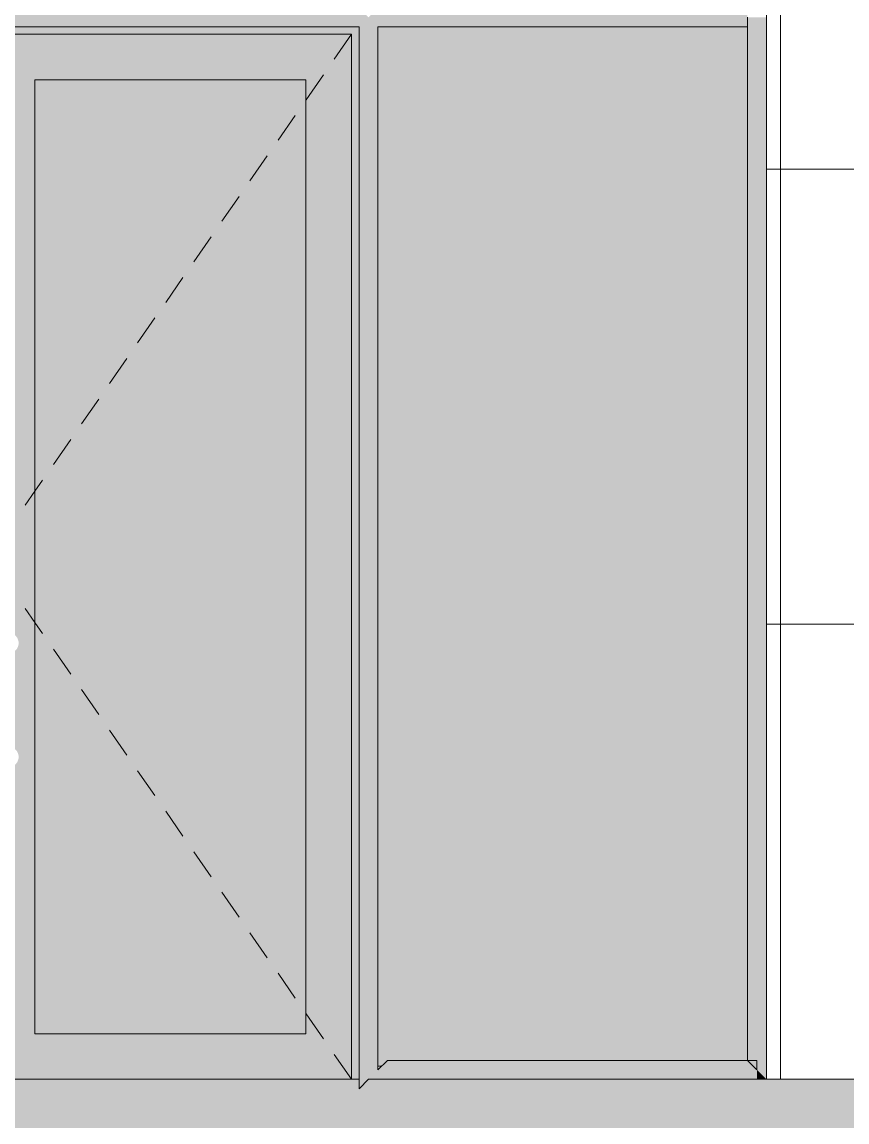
# Model space of a CAD drawing. Header units: millimetres. Extents: x 1499747 to 4230374, y -28481 to 441852.
# Drawn here: x 4057040 to 4059217, y 363716 to 366616 of the extents above; entities that cross this region are included whole.
import ezdxf

# ---------------------------------------------------------------- set-up
doc = ezdxf.new("R2010")
doc.units = ezdxf.units.MM
doc.header["$MEASUREMENT"] = 0
doc.layers.add('Чертеж и Рисунок', color=7, linetype='Continuous')

msp = doc.modelspace()

# ---------------------------------------------------------------- hatches: boundary and pattern name
at = {"layer": 'Чертеж и Рисунок', "linetype": 'Continuous', "lineweight": 0, "true_color": 0x4b4e54}
for points in [[(4056519.47684, 366603.3605), (4057339.47809, 366603.3605), (4057339.47809, 366653.36058), (4056519.47684, 366653.36058)], [(4057339.47809, 366603.3605), (4057929.47899, 366603.3605), (4057954.47903, 366628.36054), (4057929.47899, 366653.36058), (4057339.47809, 366653.36058)], [(4058159.47935, 366603.3605), (4058159.47935, 366653.36058), (4057979.47907, 366653.36058), (4057954.47903, 366628.36054), (4057979.47907, 366603.3605)], [(4058159.47935, 366603.3605), (4058954.48056, 366603.3605), (4058954.48056, 366653.36058), (4058159.47935, 366653.36058)], [(4057929.47899, 366603.3605), (4057929.47899, 366093.35972), (4057979.47907, 366093.35972), (4057979.47907, 366603.3605), (4057954.47903, 366628.36054)], [(4059004.48064, 366628.36054), (4058954.48056, 366628.36054), (4058954.48056, 366093.35972), (4059004.48064, 366093.35972)], [(4057979.47907, 365623.359), (4057979.47907, 366093.35972), (4057929.47899, 366093.35972), (4057929.47899, 365623.359)], [(4059004.48064, 366093.35972), (4058954.48056, 366093.35972), (4058954.48056, 365623.359), (4059004.48064, 365623.359)], [(4057979.47907, 364333.35703), (4057979.47907, 365623.359), (4057929.47899, 365623.359), (4057929.47899, 364333.35703)], [(4059004.48064, 365623.359), (4058954.48056, 365623.359), (4058954.48056, 364333.35703), (4059004.48064, 364333.35703)], [(4057979.47907, 363853.3563), (4057979.47907, 364333.35703), (4057929.47899, 364333.35703), (4057929.47899, 363803.35622)], [(4059004.48064, 364333.35703), (4058954.48056, 364333.35703), (4058954.48056, 363878.35634), (4059004.48064, 363828.35626)], [(4058159.47935, 363828.35626), (4058159.47935, 363878.35634), (4058004.47911, 363878.35634), (4057954.47903, 363828.35626)], [(4058159.47935, 363828.35626), (4058979.4806, 363828.35626), (4058979.4806, 363853.3563), (4058954.48056, 363878.35634), (4058159.47935, 363878.35634)], [(4059004.48064, 363828.35626), (4058979.4806, 363853.3563), (4058979.4806, 363828.35626)]]:
    msp.add_hatch(color=251, dxfattribs=at).paths.add_polyline_path(points)
at = {"layer": 'Чертеж и Рисунок', "linetype": 'Continuous', "lineweight": 0, "true_color": 0x2e2e2e}
for points in [[(4057929.47899, 366603.3605), (4055979.47601, 366603.3605), (4055999.47605, 366583.36047), (4057909.47896, 366583.36047)], [(4057929.47899, 363828.35626), (4057929.47899, 366603.3605), (4057909.47896, 366583.36047), (4057909.47896, 363828.35626)], [(4056954.4775, 366583.36047), (4057074.47769, 366463.36029), (4057789.47878, 366463.36029), (4057909.47896, 366583.36047)], [(4057789.47878, 363948.35644), (4057909.47896, 363828.35626), (4057909.47896, 366583.36047), (4057789.47878, 366463.36029)], [(4056954.4775, 363828.35626), (4057909.47896, 363828.35626), (4057789.47878, 363948.35644), (4057074.47769, 363948.35644)]]:
    msp.add_hatch(color=250, dxfattribs=at).paths.add_polyline_path(points)
at = {"layer": 'Чертеж и Рисунок', "linetype": 'Continuous', "lineweight": 0, "true_color": 0x84adf9}
for points in [[(4057979.47907, 363863.35631), (4057989.47909, 363863.35631), (4058004.47911, 363878.35634), (4058954.48056, 363878.35634), (4058954.48056, 364333.35703), (4058954.48056, 366603.3605), (4057979.47907, 366603.3605)], [(4057074.47769, 363948.35644), (4057789.47878, 363948.35644), (4057789.47878, 366463.36029), (4057074.47769, 366463.36029)]]:
    msp.add_hatch(color=161, dxfattribs=at).paths.add_polyline_path(points)
at = {"layer": 'Чертеж и Рисунок', "linetype": 'Continuous', "lineweight": 0, "true_color": 0x2e2e2e}
h = msp.add_hatch(color=250, dxfattribs=at)
h.paths.add_polyline_path([(4056954.4775, 366583.36047), (4056954.4775, 363828.35626), (4057074.47767, 363948.35643), (4057074.47767, 366463.3603)])
h.paths.add_polyline_path([(4056977.47754, 364678.35754), (4056977.87756, 364683.05755), (4056979.07753, 364687.65756), (4056981.07754, 364691.85759), (4056983.77755, 364695.75757), (4056987.07757, 364699.0576), (4056990.97755, 364701.7576), (4056994.47755, 364703.45759), (4056994.47755, 364953.35798), (4056990.97755, 364955.05798), (4056987.07757, 364957.75798), (4056983.77755, 364961.05801), (4056981.07754, 364964.85798), (4056979.07753, 364969.15801), (4056977.87756, 364973.75802), (4056977.47754, 364978.35803), (4056977.87756, 364983.05804), (4056979.07753, 364987.65805), (4056981.07754, 364991.85804), (4056983.77755, 364995.75805), (4056987.07757, 364999.05804), (4056990.97755, 365001.75804), (4056995.17758, 365003.75805), (4056999.77759, 365004.95807), (4057004.4776, 365005.35804), (4057009.17757, 365004.95807), (4057013.67761, 365003.75805), (4057017.97761, 365001.75804), (4057021.77762, 364999.05804), (4057025.17761, 364995.75805), (4057027.87761, 364991.85804), (4057029.77762, 364987.65805), (4057031.07764, 364983.05804), (4057031.47762, 364978.35803), (4057031.07764, 364973.75802), (4057029.77762, 364969.15801), (4057027.87761, 364964.85798), (4057025.17761, 364961.05801), (4057021.77762, 364957.75798), (4057017.97761, 364955.05798), (4057014.47761, 364953.35798), (4057014.47761, 364703.45759), (4057017.97761, 364701.7576), (4057021.77762, 364699.0576), (4057025.17761, 364695.75757), (4057027.87761, 364691.85759), (4057029.77762, 364687.65756), (4057031.07764, 364683.05755), (4057031.47762, 364678.35754), (4057031.07764, 364673.75753), (4057029.77762, 364669.15753), (4057027.87761, 364664.85753), (4057025.17761, 364661.05752), (4057021.77762, 364657.75753), (4057017.97761, 364655.05753), (4057013.67761, 364653.05752), (4057009.17757, 364651.85751), (4057004.4776, 364651.35752), (4056999.77759, 364651.85751), (4056995.17758, 364653.05752), (4056990.97755, 364655.05753), (4056987.07757, 364657.75753), (4056983.77755, 364661.05752), (4056981.07754, 364664.85753), (4056979.07753, 364669.15753), (4056977.87756, 364673.75753)], flags=0)
at = {"layer": 'Чертеж и Рисунок', "linetype": 'Continuous', "lineweight": 0, "true_color": 0x7f7f7f}
for points in [[(4055954.47598, 363828.35626), (4054891.97435, 363828.35626), (4054891.97435, 363628.35595), (4059016.98066, 363628.35595), (4059016.98066, 363828.35626), (4057954.47903, 363828.35626), (4057929.47899, 363803.35622), (4057929.47899, 363828.35626), (4055979.47601, 363828.35626), (4055979.47601, 363803.35622)], [(4059016.98066, 363828.35626), (4059016.98066, 359728.35), (4059666.98165, 359728.35), (4059666.98165, 363828.35626)]]:
    msp.add_hatch(color=8, dxfattribs=at).paths.add_polyline_path(points)

# ---------------------------------------------------------------- linework, layer by layer
at = {"layer": 'Чертеж и Рисунок', "color": 253, "linetype": 'Continuous', "lineweight": 5, "true_color": 0xaaaaaa}
for points in [[(4059041.68069, 368578.36352), (4059041.68069, 363828.35626)], [(4059004.48064, 366227.95993), (4060241.98253, 366227.95993)], [(4059004.48064, 365027.95809), (4060241.98253, 365027.95809)]]:
    msp.add_lwpolyline(points, dxfattribs=at)
at = {"layer": 'Чертеж и Рисунок', "color": 7, "linetype": 'Continuous', "lineweight": 5}
for points in [[(4059004.48064, 368078.36275), (4059004.48064, 363828.35626)], [(4058954.48056, 366628.36054), (4058954.48056, 366603.3605)], [(4057339.47809, 366603.3605), (4056519.47684, 366603.3605)], [(4057929.47899, 366603.3605), (4057339.47809, 366603.3605)], [(4057929.47899, 366603.3605), (4057929.47899, 366093.35972)], [(4057979.47907, 366603.3605), (4057979.47907, 366093.35972)], [(4058159.47935, 366603.3605), (4057979.47907, 366603.3605)], [(4058954.48056, 366603.3605), (4058159.47935, 366603.3605)], [(4058954.48056, 366603.3605), (4058954.48056, 366093.35972)], [(4056954.4775, 366583.36047), (4057909.47896, 366583.36047)], [(4057909.47896, 366583.36047), (4057909.47896, 363828.35626)], [(4057789.47878, 366463.36029), (4057074.47769, 366463.36029)], [(4057074.47769, 366463.36029), (4057074.47769, 363948.35644)], [(4057789.47878, 363948.35644), (4057789.47878, 366463.36029)], [(4057929.47899, 366093.35972), (4057929.47899, 365623.359)], [(4057979.47907, 366093.35972), (4057979.47907, 365623.359)], [(4058954.48056, 366093.35972), (4058954.48056, 365623.359)], [(4057929.47899, 365623.359), (4057929.47899, 364333.35703)], [(4057979.47907, 365623.359), (4057979.47907, 364333.35703)], [(4058954.48056, 365623.359), (4058954.48056, 364333.35703)], [(4057929.47899, 364333.35703), (4057929.47899, 363803.35622)], [(4057979.47907, 364333.35703), (4057979.47907, 363853.3563)], [(4058954.48056, 364333.35703), (4058954.48056, 363878.35634)], [(4057074.47769, 363948.35644), (4057789.47878, 363948.35644)], [(4057979.47907, 363853.3563), (4058004.47911, 363878.35634)], [(4058159.47935, 363878.35634), (4058004.47911, 363878.35634)], [(4058954.48056, 363878.35634), (4058159.47935, 363878.35634)], [(4058979.4806, 363878.35634), (4058954.48056, 363878.35634)], [(4058979.4806, 363853.3563), (4058954.48056, 363878.35634)], [(4058979.4806, 363878.35634), (4058979.4806, 363853.3563)], [(4057989.47909, 363863.35631), (4057979.47907, 363863.35631)], [(4057909.47896, 363828.35626), (4056954.4775, 363828.35626)], [(4057929.47899, 363828.35626), (4057909.47896, 363828.35626)], [(4057954.47903, 363828.35626), (4057929.47899, 363803.35622)], [(4058159.47935, 363828.35626), (4057954.47903, 363828.35626)], [(4058979.4806, 363828.35626), (4058159.47935, 363828.35626)], [(4059004.48064, 363828.35626), (4058979.4806, 363828.35626)], [(4059004.48064, 363828.35626), (4060241.98253, 363828.35626)]]:
    msp.add_lwpolyline(points, dxfattribs=at)
at = {"layer": 'Чертеж и Рисунок', "color": 23, "linetype": 'Continuous', "lineweight": 5, "true_color": 0xbf8080}
for points in [[(4057909.47896, 366583.36047), (4057863.87889, 366517.66037)], [(4057835.37885, 366476.56031), (4057789.77878, 366410.8602)], [(4057761.27874, 366369.76014), (4057715.77867, 366303.96004)], [(4057687.27862, 366262.85998), (4057641.67855, 366197.15988)], [(4057613.17851, 366156.05982), (4057567.57844, 366090.35972)], [(4057539.0784, 366049.25965), (4057493.57833, 365983.45955)], [(4057465.07828, 365942.35949), (4057419.47821, 365876.65939)], [(4057390.97817, 365835.55933), (4057345.3781, 365769.75923)], [(4057316.87806, 365728.75916), (4057271.27799, 365662.95906)], [(4057242.87794, 365621.859), (4057197.27788, 365556.1589)], [(4057168.77783, 365515.05884), (4057123.17776, 365449.25874)], [(4057094.67772, 365408.15867), (4057074.47769, 365378.95863)], [(4057074.47769, 365378.95863), (4057049.07765, 365342.45857)], [(4057074.47769, 365032.8581), (4057049.07765, 365069.35816)], [(4057094.67772, 365003.55805), (4057074.47769, 365032.8581)], [(4057168.77783, 364896.75789), (4057123.17776, 364962.45799)], [(4057242.87794, 364789.95773), (4057197.27788, 364855.65783)], [(4057316.87806, 364683.05757), (4057271.27799, 364748.85767)], [(4057390.97817, 364576.2574), (4057345.3781, 364641.9575)], [(4057465.07828, 364469.45724), (4057419.47821, 364535.15734)], [(4057539.0784, 364362.55708), (4057493.57833, 364428.35718)], [(4057613.17851, 364255.75691), (4057567.57844, 364321.45701)], [(4057687.27862, 364148.95675), (4057641.67855, 364214.65685)], [(4057761.27874, 364042.05659), (4057715.77867, 364107.85669)], [(4057835.37885, 363935.25642), (4057789.77878, 364000.95652)], [(4057909.47896, 363828.35626), (4057863.87889, 363894.15636)]]:
    msp.add_lwpolyline(points, dxfattribs=at)
at = {"layer": 'Чертеж и Рисунок', "color": 1, "linetype": 'Continuous', "lineweight": 0}
for points in [[(4057238.87794, 363828.35626), (4057767.97875, 363828.35626)], [(4057979.67907, 363828.35626), (4058120.77929, 363828.35626)], [(4058332.47961, 363828.35626), (4058861.68042, 363828.35626)], [(4059073.28074, 363828.35626), (4059214.38096, 363828.35626)]]:
    msp.add_lwpolyline(points, dxfattribs=at)

doc.saveas('drawing.dxf')
